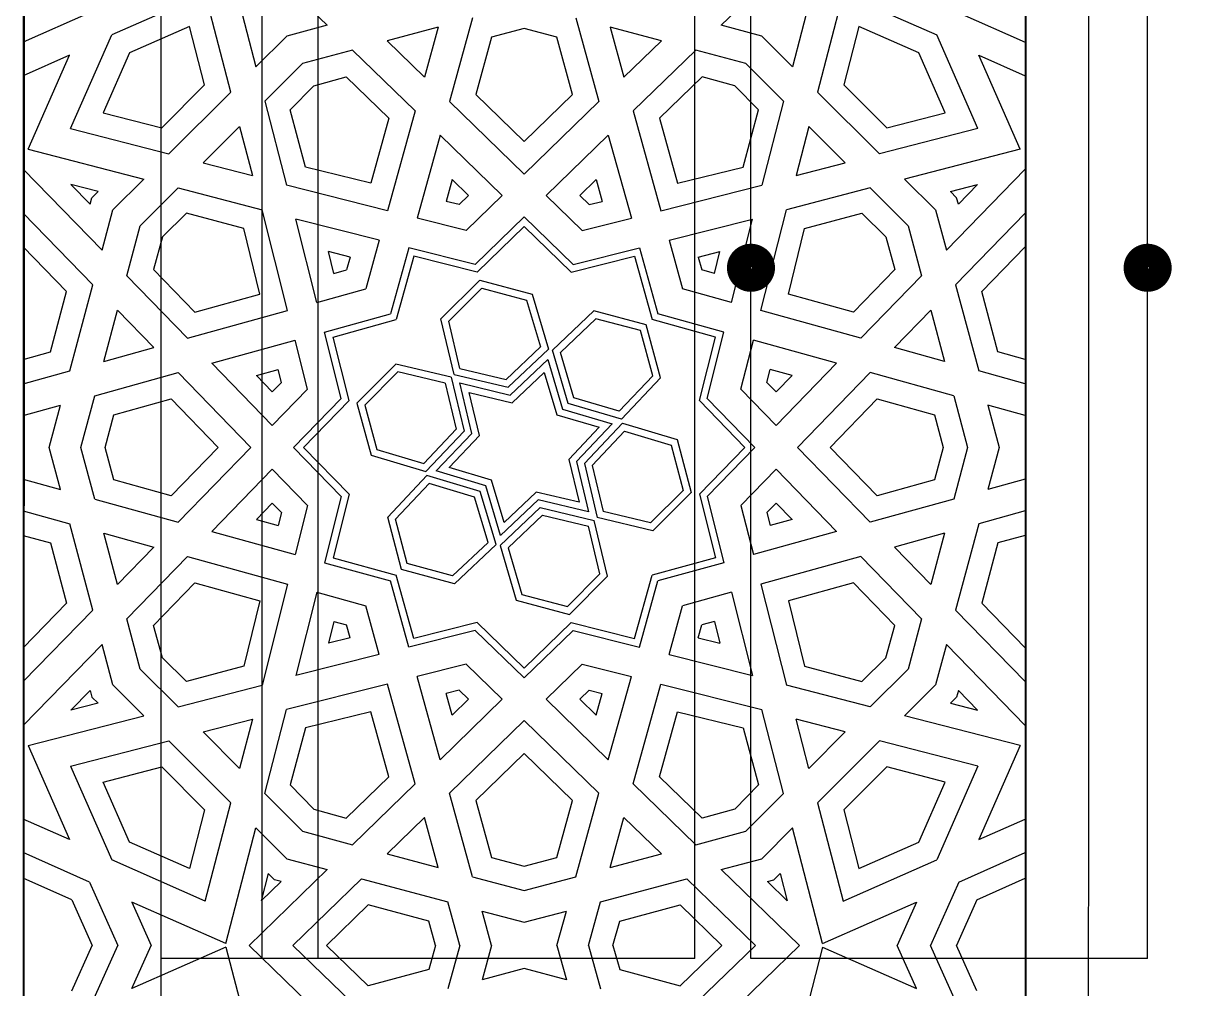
# Model space of a CAD drawing. Header units: inches. Extents: x 13054 to 48691, y 5623 to 20391.
# Drawn here: x 48359.48 to 48368.78, y 18809.09 to 18816.8 of the extents above; entities that cross this region are included whole.
import ezdxf

# ---------------------------------------------------------------- set-up
doc = ezdxf.new("R2010")
doc.units = ezdxf.units.IN
doc.header["$MEASUREMENT"] = 0

msp = doc.modelspace()

# ---------------------------------------------------------------- linework, layer by layer
at = {"transparency": 33554483}
for p, q in [((48359.5098, 18888.5459), (48359.4844, 18793.5329)), ((48361.1023, 18817.3787), (48361.3415, 18816.4551)), ((48361.2872, 18817.3938), (48361.9105, 18816.7881)), ((48365.6817, 18817.3938), (48365.0584, 18816.7881)), ((48365.8666, 18817.3787), (48365.6274, 18816.4551)), ((48367.4844, 18817.3938), (48367.4844, 18809.4402)), ((48367.4844, 18817.3938), (48367.4844, 18809.4402)), ((48360.9379, 18817.0397), (48360.1905, 18816.7109)), ((48361.1411, 18816.2548), (48360.9379, 18817.0397)), ((48366.031, 18817.0397), (48365.8277, 18816.2548)), ((48366.031, 18817.0397), (48366.7784, 18816.7109)), ((48360.0131, 18816.8883), (48359.4844, 18816.6521)), ((48363.072, 18816.8465), (48362.8871, 18816.1793)), ((48363.8969, 18816.8465), (48364.0817, 18816.1793)), ((48366.9558, 18816.8883), (48367.4844, 18816.6521)), ((48360.8114, 18816.7789), (48360.333, 18816.5684)), ((48360.9324, 18816.3116), (48360.8114, 18816.7789)), ((48361.9105, 18816.7881), (48361.588, 18816.7017)), ((48362.7983, 18816.7732), (48362.3889, 18816.6635)), ((48362.7983, 18816.7732), (48362.6876, 18816.3733)), ((48363.4844, 18816.7626), (48363.2243, 18816.6929)), ((48363.7446, 18816.6929), (48363.4844, 18816.7626)), ((48364.5799, 18816.6635), (48364.1705, 18816.7732)), ((48364.1705, 18816.7732), (48364.2813, 18816.3733)), ((48365.3808, 18816.7017), (48365.0584, 18816.7881)), ((48366.1574, 18816.7789), (48366.0364, 18816.3116)), ((48366.6359, 18816.5684), (48366.1574, 18816.7789)), ((48359.8617, 18815.9635), (48360.1905, 18816.7109)), ((48361.588, 18816.7017), (48361.3415, 18816.4551)), ((48362.3889, 18816.6635), (48362.6876, 18816.3733)), ((48363.2243, 18816.6929), (48363.0978, 18816.2365)), ((48363.871, 18816.2365), (48363.7446, 18816.6929)), ((48364.5799, 18816.6635), (48364.2813, 18816.3733)), ((48365.6274, 18816.4551), (48365.3808, 18816.7017)), ((48367.1071, 18815.9635), (48366.7784, 18816.7109)), ((48359.8527, 18816.5493), (48359.4844, 18816.3847)), ((48359.5227, 18815.7991), (48359.8527, 18816.5493)), ((48360.333, 18816.5684), (48360.1225, 18816.09)), ((48362.1143, 18816.5899), (48361.7144, 18816.4828)), ((48362.1143, 18816.5899), (48362.6133, 18816.1051)), ((48364.8545, 18816.5899), (48364.3556, 18816.1051)), ((48365.2545, 18816.4828), (48364.8545, 18816.5899)), ((48366.8463, 18816.09), (48366.6359, 18816.5684)), ((48367.1162, 18816.5493), (48367.4844, 18816.3847)), ((48367.4462, 18815.7991), (48367.1162, 18816.5493)), ((48361.7144, 18816.4828), (48361.4125, 18816.1808)), ((48365.5564, 18816.1808), (48365.2545, 18816.4828)), ((48361.8033, 18816.3051), (48362.0629, 18816.3768)), ((48362.0629, 18816.3768), (48362.4032, 18816.0474)), ((48364.906, 18816.3768), (48364.5656, 18816.0474)), ((48365.1656, 18816.3051), (48364.906, 18816.3768)), ((48360.5898, 18815.969), (48360.9324, 18816.3116)), ((48361.6144, 18816.1131), (48361.8033, 18816.3051)), ((48365.3545, 18816.1131), (48365.1656, 18816.3051)), ((48366.0364, 18816.3116), (48366.3791, 18815.969)), ((48360.6466, 18815.7603), (48361.1411, 18816.2548)), ((48361.4125, 18816.1808), (48361.586, 18815.5106)), ((48362.8871, 18816.1793), (48363.4844, 18815.5989)), ((48363.0978, 18816.2365), (48363.4844, 18815.8608)), ((48363.4844, 18815.8608), (48363.871, 18816.2365)), ((48364.0817, 18816.1793), (48363.4844, 18815.5989)), ((48365.5564, 18816.1808), (48365.3829, 18815.5106)), ((48366.3222, 18815.7603), (48365.8277, 18816.2548)), ((48360.1225, 18816.09), (48360.5898, 18815.969)), ((48361.7367, 18815.6555), (48361.6144, 18816.1131)), ((48362.6133, 18816.1051), (48362.3921, 18815.3069)), ((48364.3556, 18816.1051), (48364.5767, 18815.3069)), ((48365.2322, 18815.6555), (48365.3545, 18816.1131)), ((48366.3791, 18815.969), (48366.8463, 18816.09)), ((48360.9209, 18815.6893), (48361.2121, 18815.9805)), ((48361.2121, 18815.9805), (48361.3139, 18815.5875)), ((48362.4032, 18816.0474), (48362.2604, 18815.5276)), ((48364.5656, 18816.0474), (48364.7085, 18815.5276)), ((48365.7567, 18815.9805), (48365.655, 18815.5875)), ((48366.048, 18815.6893), (48365.7567, 18815.9805)), ((48359.8617, 18815.9635), (48360.6466, 18815.7603)), ((48362.8128, 18815.9111), (48362.6289, 18815.2471)), ((48362.8128, 18815.9111), (48363.3093, 18815.4287)), ((48364.156, 18815.9111), (48363.6596, 18815.4287)), ((48364.156, 18815.9111), (48364.34, 18815.2471)), ((48367.1071, 18815.9635), (48366.3222, 18815.7603)), ((48359.5227, 18815.7991), (48360.4463, 18815.56)), ((48367.4462, 18815.7991), (48366.5225, 18815.56)), ((48359.4844, 18815.6381), (48360.1134, 18814.9909)), ((48360.9209, 18815.6893), (48361.3139, 18815.5875)), ((48362.2604, 18815.5276), (48361.7367, 18815.6555)), ((48364.7085, 18815.5276), (48365.2322, 18815.6555)), ((48365.655, 18815.5875), (48366.048, 18815.6893)), ((48367.4844, 18815.6381), (48366.8555, 18814.9909)), ((48360.0813, 18815.4605), (48359.8643, 18815.5167)), ((48359.8643, 18815.5167), (48360.0175, 18815.359)), ((48360.1998, 18815.3134), (48360.4463, 18815.56)), ((48362.9092, 18815.5556), (48362.8611, 18815.3821)), ((48362.9092, 18815.5556), (48363.0398, 18815.4287)), ((48364.0597, 18815.5556), (48363.929, 18815.4287)), ((48364.0597, 18815.5556), (48364.1077, 18815.3821)), ((48366.5225, 18815.56), (48366.7691, 18815.3134)), ((48366.8876, 18815.4605), (48367.1046, 18815.5167)), ((48367.1046, 18815.5167), (48366.9513, 18815.359)), ((48360.0314, 18815.4106), (48360.0813, 18815.4605)), ((48360.4186, 18815.187), (48360.7206, 18815.489)), ((48360.7206, 18815.489), (48361.3908, 18815.3154)), ((48362.3921, 18815.3069), (48361.586, 18815.5106)), ((48363.0398, 18815.4287), (48362.9649, 18815.3559)), ((48363.3093, 18815.4287), (48363.0206, 18815.1481)), ((48363.6596, 18815.4287), (48363.9483, 18815.1481)), ((48363.929, 18815.4287), (48364.004, 18815.3559)), ((48364.5767, 18815.3069), (48365.3829, 18815.5106)), ((48366.2483, 18815.489), (48365.5781, 18815.3154)), ((48366.2483, 18815.489), (48366.5502, 18815.187)), ((48366.9375, 18815.4106), (48366.8876, 18815.4605)), ((48360.0175, 18815.359), (48360.0314, 18815.4106)), ((48362.9649, 18815.3559), (48362.8611, 18815.3821)), ((48364.004, 18815.3559), (48364.1077, 18815.3821)), ((48366.9513, 18815.359), (48366.9375, 18815.4106)), ((48359.4844, 18815.2878), (48360.0398, 18814.7163)), ((48360.1134, 18814.9909), (48360.1998, 18815.3134)), ((48360.7883, 18815.2871), (48360.5964, 18815.0981)), ((48361.2459, 18815.1647), (48360.7883, 18815.2871)), ((48361.5945, 18814.5093), (48361.3908, 18815.3154)), ((48361.8298, 18814.5745), (48361.6617, 18815.2397)), ((48362.3269, 18815.0716), (48361.6617, 18815.2397)), ((48363.0206, 18815.1481), (48362.6289, 18815.2471)), ((48363.4844, 18815.2585), (48363.093, 18814.878)), ((48363.4844, 18815.2585), (48363.8759, 18814.878)), ((48363.9483, 18815.1481), (48364.34, 18815.2471)), ((48364.6419, 18815.0716), (48365.3071, 18815.2397)), ((48365.139, 18814.5745), (48365.3071, 18815.2397)), ((48365.3744, 18814.5093), (48365.5781, 18815.3154)), ((48365.723, 18815.1647), (48366.1806, 18815.2871)), ((48366.1806, 18815.2871), (48366.3725, 18815.0981)), ((48366.7691, 18815.3134), (48366.8555, 18814.9909)), ((48367.4844, 18815.2878), (48366.9291, 18814.7163)), ((48360.3115, 18814.7871), (48360.4186, 18815.187)), ((48361.3738, 18814.641), (48361.2459, 18815.1647)), ((48363.4844, 18815.1799), (48363.1097, 18814.8157)), ((48363.4844, 18815.1799), (48363.8592, 18814.8157)), ((48365.595, 18814.641), (48365.723, 18815.1647)), ((48366.5502, 18815.187), (48366.6574, 18814.7871)), ((48360.5964, 18815.0981), (48360.5246, 18814.8385)), ((48362.3269, 18815.0716), (48362.2191, 18814.6823)), ((48364.6419, 18815.0716), (48364.7498, 18814.6823)), ((48366.3725, 18815.0981), (48366.4443, 18814.8385)), ((48359.8308, 18814.6619), (48359.4844, 18815.0183)), ((48361.9648, 18814.8067), (48361.9209, 18814.9805)), ((48362.0947, 18814.9366), (48361.9209, 18814.9805)), ((48362.5637, 18815.0118), (48362.4175, 18814.4839)), ((48363.093, 18814.878), (48362.5637, 18815.0118)), ((48363.8759, 18814.878), (48364.4052, 18815.0118)), ((48364.4052, 18815.0118), (48364.5514, 18814.4839)), ((48364.8742, 18814.9366), (48365.0479, 18814.9805)), ((48365.004, 18814.8067), (48365.0479, 18814.9805)), ((48367.1381, 18814.6619), (48367.4844, 18815.0183)), ((48362.0947, 18814.9366), (48362.0665, 18814.8349)), ((48362.6033, 18814.9436), (48362.4632, 18814.4382)), ((48363.1097, 18814.8157), (48362.6033, 18814.9436)), ((48363.8592, 18814.8157), (48364.3656, 18814.9436)), ((48364.3656, 18814.9436), (48364.5056, 18814.4382)), ((48364.8742, 18814.9366), (48364.9024, 18814.8349)), ((48360.3115, 18814.7871), (48360.7963, 18814.2882)), ((48360.5246, 18814.8385), (48360.854, 18814.4982)), ((48361.9648, 18814.8067), (48362.0665, 18814.8349)), ((48365.004, 18814.8067), (48364.9024, 18814.8349)), ((48366.4443, 18814.8385), (48366.1149, 18814.4982)), ((48366.6574, 18814.7871), (48366.1726, 18814.2882)), ((48359.8552, 18814.0274), (48360.0398, 18814.7163)), ((48361.8298, 18814.5745), (48362.2191, 18814.6823)), ((48362.8192, 18814.4427), (48363.1308, 18814.7524)), ((48362.8813, 18814.425), (48363.1474, 18814.6896)), ((48363.1308, 18814.7524), (48363.5473, 18814.6395)), ((48363.1474, 18814.6896), (48363.5022, 18814.5934)), ((48365.139, 18814.5745), (48364.7498, 18814.6823)), ((48366.9291, 18814.7163), (48367.1137, 18814.0274)), ((48359.7016, 18814.1798), (48359.8308, 18814.6619)), ((48360.854, 18814.4982), (48361.3738, 18814.641)), ((48363.5022, 18814.5934), (48363.6137, 18814.2189)), ((48363.5473, 18814.6395), (48363.6776, 18814.2018)), ((48366.1149, 18814.4982), (48365.595, 18814.641)), ((48367.2673, 18814.1798), (48367.1381, 18814.6619)), ((48360.1282, 18814.1031), (48360.2379, 18814.5125)), ((48360.2379, 18814.5125), (48360.5281, 18814.2139)), ((48360.7963, 18814.2882), (48361.5945, 18814.5093)), ((48364.0413, 18814.5072), (48363.7095, 18814.1932)), ((48364.4585, 18814.3967), (48364.0413, 18814.5072)), ((48366.1726, 18814.2882), (48365.3744, 18814.5093)), ((48366.731, 18814.5125), (48366.4408, 18814.2139)), ((48366.731, 18814.5125), (48366.8407, 18814.1031)), ((48361.8897, 18814.3377), (48362.4175, 18814.4839)), ((48361.9578, 18814.2981), (48362.4632, 18814.4382)), ((48362.9248, 18814), (48362.8192, 18814.4427)), ((48362.9715, 18814.0468), (48362.8813, 18814.425)), ((48364.0572, 18814.4447), (48363.7734, 18814.1761)), ((48364.4126, 18814.3506), (48364.0572, 18814.4447)), ((48365.0111, 18814.2981), (48364.5056, 18814.4382)), ((48365.0792, 18814.3377), (48364.5514, 18814.4839)), ((48362.0234, 18813.8085), (48361.8897, 18814.3377)), ((48364.5108, 18813.9884), (48364.4126, 18814.3506)), ((48364.5734, 18813.9726), (48364.4585, 18814.3967)), ((48364.9455, 18813.8085), (48365.0792, 18814.3377)), ((48360.1282, 18814.1031), (48360.5281, 18814.2139)), ((48360.9903, 18814.0886), (48361.6543, 18814.2725)), ((48361.7533, 18813.8808), (48361.6543, 18814.2725)), ((48362.0857, 18813.7918), (48361.9578, 18814.2981)), ((48363.3392, 18813.9591), (48363.6137, 18814.2189)), ((48364.8831, 18813.7918), (48365.0111, 18814.2981)), ((48365.2156, 18813.8808), (48365.3145, 18814.2725)), ((48365.9786, 18814.0886), (48365.3145, 18814.2725)), ((48366.8407, 18814.1031), (48366.4408, 18814.2139)), ((48359.4844, 18814.1196), (48359.7016, 18814.1798)), ((48363.3558, 18813.8972), (48363.6776, 18814.2018)), ((48363.3723, 18813.8353), (48363.6727, 18814.1196)), ((48363.6727, 18814.1196), (48363.7907, 18813.7232)), ((48363.836, 18813.7685), (48363.7095, 18814.1932)), ((48363.8813, 18813.8138), (48363.7734, 18814.1761)), ((48367.4844, 18814.1196), (48367.2673, 18814.1798)), ((48359.4844, 18813.9247), (48359.8552, 18814.0274)), ((48360.9903, 18814.0886), (48361.4727, 18813.5921)), ((48361.3458, 18813.9922), (48361.5193, 18814.0403)), ((48361.5455, 18813.9365), (48361.5193, 18814.0403)), ((48362.4588, 18814.0823), (48362.149, 18813.7707)), ((48362.9014, 18813.9767), (48362.4588, 18814.0823)), ((48362.9715, 18814.0468), (48363.3392, 18813.9591)), ((48365.4233, 18813.9365), (48365.4495, 18814.0403)), ((48365.6231, 18813.9922), (48365.4495, 18814.0403)), ((48365.9786, 18814.0886), (48365.4961, 18813.5921)), ((48367.4844, 18813.9247), (48367.1137, 18814.0274)), ((48360.0549, 18813.8294), (48360.7221, 18814.0143)), ((48360.7221, 18814.0143), (48361.3025, 18813.417)), ((48361.3458, 18813.9922), (48361.4727, 18813.8616)), ((48361.4727, 18813.8616), (48361.5455, 18813.9365)), ((48362.4764, 18814.0201), (48362.2119, 18813.754)), ((48362.8546, 18813.9299), (48362.4764, 18814.0201)), ((48362.9014, 18813.9767), (48363.0042, 18813.5457)), ((48362.9248, 18814), (48363.3558, 18813.8972)), ((48363.3889, 18813.7735), (48363.6448, 18814.0156)), ((48363.6448, 18814.0156), (48363.7454, 18813.6779)), ((48364.2435, 18813.706), (48364.5108, 18813.9884)), ((48364.2607, 18813.6421), (48364.5734, 18813.9726)), ((48365.4961, 18813.8616), (48365.4233, 18813.9365)), ((48365.6231, 18813.9922), (48365.4961, 18813.8616)), ((48366.2468, 18814.0143), (48365.6663, 18813.417)), ((48366.914, 18813.8294), (48366.2468, 18814.0143)), ((48361.4727, 18813.5921), (48361.7533, 18813.8808)), ((48362.8546, 18813.9299), (48362.9423, 18813.5622)), ((48362.9701, 18813.9313), (48363.3723, 18813.8353)), ((48363.0661, 18813.5291), (48362.9701, 18813.9313)), ((48363.0462, 18813.8552), (48363.3889, 18813.7735)), ((48363.128, 18813.5125), (48363.0462, 18813.8552)), ((48365.4961, 18813.5921), (48365.2156, 18813.8808)), ((48359.4844, 18813.6714), (48359.7819, 18813.7538)), ((48359.6916, 18813.417), (48359.7819, 18813.7538)), ((48359.9444, 18813.417), (48360.0549, 18813.8294)), ((48360.2085, 18813.6771), (48360.665, 18813.8036)), ((48360.665, 18813.8036), (48361.0407, 18813.417)), ((48361.6429, 18813.417), (48362.0234, 18813.8085)), ((48361.7215, 18813.417), (48362.0857, 18813.7918)), ((48362.149, 18813.7707), (48362.2619, 18813.3542)), ((48362.2119, 18813.754), (48362.308, 18813.3992)), ((48364.2607, 18813.6421), (48363.836, 18813.7685)), ((48364.2435, 18813.706), (48363.8813, 18813.8138)), ((48365.2474, 18813.417), (48364.8831, 18813.7918)), ((48365.3259, 18813.417), (48364.9455, 18813.8085)), ((48365.9282, 18813.417), (48366.3039, 18813.8036)), ((48366.3039, 18813.8036), (48366.7604, 18813.6771)), ((48366.914, 18813.8294), (48367.0245, 18813.417)), ((48367.187, 18813.7538), (48367.2773, 18813.417)), ((48367.4844, 18813.6714), (48367.187, 18813.7538)), ((48360.1388, 18813.417), (48360.2085, 18813.6771)), ((48363.7454, 18813.6779), (48364.0831, 18813.5774)), ((48363.7907, 18813.7232), (48364.187, 18813.6052)), ((48366.7604, 18813.6771), (48366.8301, 18813.417)), ((48362.9423, 18813.5622), (48362.6825, 18813.2877)), ((48364.0831, 18813.5774), (48363.8409, 18813.3215)), ((48364.187, 18813.6052), (48363.9028, 18813.3049)), ((48364.2692, 18813.6101), (48363.9647, 18813.2883)), ((48364.2692, 18813.6101), (48364.7053, 18813.4803)), ((48363.0042, 18813.5457), (48362.6996, 18813.2238)), ((48362.7819, 18813.2287), (48363.0661, 18813.5291)), ((48362.8858, 18813.2566), (48363.128, 18813.5125)), ((48364.2863, 18813.5463), (48364.0265, 18813.2717)), ((48364.2863, 18813.5463), (48364.659, 18813.4353)), ((48364.7053, 18813.4803), (48364.8178, 18813.0555)), ((48359.7819, 18813.0802), (48359.6916, 18813.417)), ((48360.0549, 18813.0045), (48359.9444, 18813.417)), ((48360.2085, 18813.1568), (48360.1388, 18813.417)), ((48361.0407, 18813.417), (48360.665, 18813.0304)), ((48360.7221, 18812.8197), (48361.3025, 18813.417)), ((48361.6429, 18813.417), (48362.0234, 18813.0255)), ((48361.7215, 18813.417), (48362.0857, 18813.0422)), ((48362.308, 18813.3992), (48362.6825, 18813.2877)), ((48364.659, 18813.4353), (48364.755, 18813.0726)), ((48365.2474, 18813.417), (48364.8831, 18813.0422)), ((48365.3259, 18813.417), (48364.9455, 18813.0255)), ((48366.2468, 18812.8197), (48365.6663, 18813.417)), ((48366.3039, 18813.0304), (48365.9282, 18813.417)), ((48366.8301, 18813.417), (48366.7604, 18813.1568)), ((48367.0245, 18813.417), (48366.914, 18813.0045)), ((48367.2773, 18813.417), (48367.187, 18813.0802)), ((48362.2619, 18813.3542), (48362.6996, 18813.2238)), ((48363.8409, 18813.3215), (48363.9227, 18812.9787)), ((48363.9028, 18813.3049), (48363.9988, 18812.9027)), ((48363.9647, 18813.2883), (48364.0675, 18812.8573)), ((48360.9903, 18812.7454), (48361.4727, 18813.2418)), ((48361.4727, 18813.2418), (48361.7533, 18812.9531)), ((48362.3943, 18812.8601), (48362.7082, 18813.1919)), ((48363.1329, 18813.0654), (48362.7082, 18813.1919)), ((48363.1782, 18813.1107), (48362.7819, 18813.2287)), ((48363.2235, 18813.156), (48362.8858, 18813.2566)), ((48364.0265, 18813.2717), (48364.1143, 18812.9041)), ((48365.4961, 18813.2418), (48365.2156, 18812.9531)), ((48365.9786, 18812.7454), (48365.4961, 18813.2418)), ((48359.4844, 18813.1626), (48359.7819, 18813.0802)), ((48360.665, 18813.0304), (48360.2085, 18813.1568)), ((48362.4567, 18812.8442), (48362.7253, 18813.128)), ((48363.0876, 18813.0201), (48362.7253, 18813.128)), ((48363.2962, 18812.7144), (48363.1782, 18813.1107)), ((48363.324, 18812.8183), (48363.2235, 18813.156)), ((48366.7604, 18813.1568), (48366.3039, 18813.0304)), ((48367.4844, 18813.1626), (48367.187, 18813.0802)), ((48360.0549, 18813.0045), (48360.7221, 18812.8197)), ((48362.0234, 18813.0255), (48361.8897, 18812.4962)), ((48362.0857, 18813.0422), (48361.9578, 18812.5358)), ((48363.1954, 18812.6579), (48363.0876, 18813.0201)), ((48363.2593, 18812.6407), (48363.1329, 18813.0654)), ((48363.58, 18813.0605), (48363.324, 18812.8183)), ((48363.9227, 18812.9787), (48363.58, 18813.0605)), ((48364.755, 18813.0726), (48364.4943, 18812.8134)), ((48364.8178, 18813.0555), (48364.5118, 18812.7513)), ((48364.8831, 18813.0422), (48365.0111, 18812.5358)), ((48364.9455, 18813.0255), (48365.0792, 18812.4962)), ((48366.914, 18813.0045), (48366.2468, 18812.8197)), ((48361.3458, 18812.8418), (48361.4727, 18812.9724)), ((48361.4727, 18812.9724), (48361.5455, 18812.8975)), ((48361.7533, 18812.9531), (48361.6543, 18812.5614)), ((48363.2913, 18812.6322), (48363.6131, 18812.9367)), ((48363.5965, 18812.9986), (48363.2962, 18812.7144)), ((48363.9988, 18812.9027), (48363.5965, 18812.9986)), ((48363.6131, 18812.9367), (48364.0441, 18812.8339)), ((48365.2156, 18812.9531), (48365.3145, 18812.5614)), ((48365.4961, 18812.9724), (48365.4233, 18812.8975)), ((48365.6231, 18812.8418), (48365.4961, 18812.9724)), ((48359.4844, 18812.9092), (48359.8552, 18812.8065)), ((48361.3458, 18812.8418), (48361.5193, 18812.7937)), ((48361.5455, 18812.8975), (48361.5193, 18812.7937)), ((48362.5047, 18812.4429), (48362.3943, 18812.8601)), ((48362.5509, 18812.4888), (48362.4567, 18812.8442)), ((48363.3551, 18812.6151), (48363.6297, 18812.8749)), ((48363.6297, 18812.8749), (48363.9974, 18812.7872)), ((48364.1501, 18812.3896), (48364.0441, 18812.8339)), ((48364.5118, 18812.7513), (48364.0675, 18812.8573)), ((48364.4943, 18812.8134), (48364.1143, 18812.9041)), ((48365.4233, 18812.8975), (48365.4495, 18812.7937)), ((48365.6231, 18812.8418), (48365.4495, 18812.7937)), ((48367.4844, 18812.9092), (48367.1137, 18812.8065)), ((48360.0398, 18812.1176), (48359.8552, 18812.8065)), ((48360.2379, 18812.3215), (48360.1282, 18812.7309)), ((48360.1282, 18812.7309), (48360.5281, 18812.6201)), ((48360.9903, 18812.7454), (48361.6543, 18812.5614)), ((48364.088, 18812.4071), (48363.9974, 18812.7872)), ((48365.9786, 18812.7454), (48365.3145, 18812.5614)), ((48366.8407, 18812.7309), (48366.4408, 18812.6201)), ((48366.8407, 18812.7309), (48366.731, 18812.3215)), ((48367.1137, 18812.8065), (48366.9291, 18812.1176)), ((48359.4844, 18812.7144), (48359.7016, 18812.6542)), ((48359.7016, 18812.6542), (48359.8308, 18812.172)), ((48363.1954, 18812.6579), (48362.913, 18812.3906)), ((48363.2593, 18812.6407), (48362.9288, 18812.328)), ((48363.2913, 18812.6322), (48363.4211, 18812.1961)), ((48367.2673, 18812.6542), (48367.1381, 18812.172)), ((48367.4844, 18812.7144), (48367.2673, 18812.6542)), ((48360.2379, 18812.3215), (48360.5281, 18812.6201)), ((48360.3115, 18812.0469), (48360.7963, 18812.5458)), ((48360.7963, 18812.5458), (48361.5945, 18812.3247)), ((48363.3551, 18812.6151), (48363.4661, 18812.2424)), ((48366.1726, 18812.5458), (48365.3744, 18812.3247)), ((48366.6574, 18812.0469), (48366.1726, 18812.5458)), ((48366.731, 18812.3215), (48366.4408, 18812.6201)), ((48361.8897, 18812.4962), (48362.4175, 18812.35)), ((48361.9578, 18812.5358), (48362.4632, 18812.3958)), ((48362.913, 18812.3906), (48362.5509, 18812.4888)), ((48365.0111, 18812.5358), (48364.5056, 18812.3958)), ((48365.0792, 18812.4962), (48364.5514, 18812.35)), ((48362.6033, 18811.8903), (48362.4632, 18812.3958)), ((48362.9288, 18812.328), (48362.5047, 18812.4429)), ((48363.8289, 18812.1464), (48364.088, 18812.4071)), ((48363.8459, 18812.0836), (48364.1501, 18812.3896)), ((48364.3656, 18811.8903), (48364.5056, 18812.3958)), ((48360.5246, 18811.9954), (48360.854, 18812.3358)), ((48360.854, 18812.3358), (48361.3738, 18812.1929)), ((48361.5945, 18812.3247), (48361.3908, 18811.5185)), ((48361.8298, 18812.2595), (48361.6617, 18811.5943)), ((48361.8298, 18812.2595), (48362.2191, 18812.1516)), ((48362.5637, 18811.8222), (48362.4175, 18812.35)), ((48364.4052, 18811.8222), (48364.5514, 18812.35)), ((48365.139, 18812.2595), (48364.7498, 18812.1516)), ((48365.139, 18812.2595), (48365.3071, 18811.5943)), ((48365.3744, 18812.3247), (48365.5781, 18811.5185)), ((48366.1149, 18812.3358), (48365.595, 18812.1929)), ((48366.4443, 18811.9954), (48366.1149, 18812.3358)), ((48359.8308, 18812.172), (48359.4844, 18811.8156)), ((48361.3738, 18812.1929), (48361.2459, 18811.6692)), ((48363.4211, 18812.1961), (48363.8459, 18812.0836)), ((48363.4661, 18812.2424), (48363.8289, 18812.1464)), ((48365.595, 18812.1929), (48365.723, 18811.6692)), ((48367.1381, 18812.172), (48367.4844, 18811.8156)), ((48359.4844, 18811.5462), (48360.0398, 18812.1176)), ((48362.3269, 18811.7624), (48362.2191, 18812.1516)), ((48364.6419, 18811.7624), (48364.7498, 18812.1516)), ((48367.4844, 18811.5462), (48366.9291, 18812.1176)), ((48360.4186, 18811.6469), (48360.3115, 18812.0469)), ((48360.5964, 18811.7358), (48360.5246, 18811.9954)), ((48361.9648, 18812.0272), (48361.9209, 18811.8535)), ((48361.9648, 18812.0272), (48362.0665, 18811.999)), ((48362.0947, 18811.8974), (48362.0665, 18811.999)), ((48363.1097, 18812.0183), (48362.6033, 18811.8903)), ((48363.4844, 18811.654), (48363.1097, 18812.0183)), ((48363.4844, 18811.654), (48363.8592, 18812.0183)), ((48363.8592, 18812.0183), (48364.3656, 18811.8903)), ((48364.8742, 18811.8974), (48364.9024, 18811.999)), ((48365.004, 18812.0272), (48364.9024, 18811.999)), ((48365.004, 18812.0272), (48365.0479, 18811.8535)), ((48366.3725, 18811.7358), (48366.4443, 18811.9954)), ((48366.6574, 18812.0469), (48366.5502, 18811.6469)), ((48362.0947, 18811.8974), (48361.9209, 18811.8535)), ((48363.093, 18811.9559), (48362.5637, 18811.8222)), ((48363.4844, 18811.5755), (48363.093, 18811.9559)), ((48363.4844, 18811.5755), (48363.8759, 18811.9559)), ((48363.8759, 18811.9559), (48364.4052, 18811.8222)), ((48364.8742, 18811.8974), (48365.0479, 18811.8535)), ((48359.4844, 18811.1959), (48360.1134, 18811.843)), ((48360.1998, 18811.5206), (48360.1134, 18811.843)), ((48366.8555, 18811.843), (48366.7691, 18811.5206)), ((48367.4844, 18811.1959), (48366.8555, 18811.843)), ((48360.7883, 18811.5469), (48360.5964, 18811.7358)), ((48362.3269, 18811.7624), (48361.6617, 18811.5943)), ((48364.6419, 18811.7624), (48365.3071, 18811.5943)), ((48366.1806, 18811.5469), (48366.3725, 18811.7358)), ((48360.7206, 18811.345), (48360.4186, 18811.6469)), ((48361.2459, 18811.6692), (48360.7883, 18811.5469)), ((48363.0206, 18811.6858), (48362.6289, 18811.5869)), ((48363.3093, 18811.4053), (48363.0206, 18811.6858)), ((48363.6596, 18811.4053), (48363.9483, 18811.6858)), ((48363.9483, 18811.6858), (48364.34, 18811.5869)), ((48365.723, 18811.6692), (48366.1806, 18811.5469)), ((48366.5502, 18811.6469), (48366.2483, 18811.345)), ((48360.4463, 18811.274), (48360.1998, 18811.5206)), ((48360.7206, 18811.345), (48361.3908, 18811.5185)), ((48362.3921, 18811.527), (48361.586, 18811.3233)), ((48362.6133, 18810.7289), (48362.3921, 18811.527)), ((48362.8128, 18810.9228), (48362.6289, 18811.5869)), ((48364.156, 18810.9228), (48364.34, 18811.5869)), ((48364.3556, 18810.7289), (48364.5767, 18811.527)), ((48364.5767, 18811.527), (48365.3829, 18811.3233)), ((48366.2483, 18811.345), (48365.5781, 18811.5185)), ((48366.7691, 18811.5206), (48366.5225, 18811.274)), ((48359.8643, 18811.3173), (48360.0175, 18811.475)), ((48360.0175, 18811.475), (48360.0314, 18811.4234)), ((48360.0314, 18811.4234), (48360.0813, 18811.3735)), ((48362.9649, 18811.4781), (48362.8611, 18811.4519)), ((48362.9092, 18811.2783), (48362.8611, 18811.4519)), ((48363.0398, 18811.4053), (48362.9649, 18811.4781)), ((48363.929, 18811.4053), (48364.004, 18811.4781)), ((48364.004, 18811.4781), (48364.1077, 18811.4519)), ((48364.0597, 18811.2783), (48364.1077, 18811.4519)), ((48366.9375, 18811.4234), (48366.8876, 18811.3735)), ((48366.9513, 18811.475), (48366.9375, 18811.4234)), ((48367.1046, 18811.3173), (48366.9513, 18811.475)), ((48360.0813, 18811.3735), (48359.8643, 18811.3173)), ((48362.8128, 18810.9228), (48363.3093, 18811.4053)), ((48362.9092, 18811.2783), (48363.0398, 18811.4053)), ((48364.156, 18810.9228), (48363.6596, 18811.4053)), ((48364.0597, 18811.2783), (48363.929, 18811.4053)), ((48366.8876, 18811.3735), (48367.1046, 18811.3173)), ((48359.5227, 18811.0349), (48360.4463, 18811.274)), ((48360.9209, 18811.1447), (48361.3139, 18811.2464)), ((48361.3139, 18811.2464), (48361.2121, 18810.8534)), ((48361.4125, 18810.6531), (48361.586, 18811.3233)), ((48362.2604, 18811.3064), (48361.7367, 18811.1784)), ((48362.4032, 18810.7866), (48362.2604, 18811.3064)), ((48364.5656, 18810.7866), (48364.7085, 18811.3064)), ((48364.7085, 18811.3064), (48365.2322, 18811.1784)), ((48365.5564, 18810.6531), (48365.3829, 18811.3233)), ((48365.7567, 18810.8534), (48365.655, 18811.2464)), ((48366.048, 18811.1447), (48365.655, 18811.2464)), ((48367.4462, 18811.0349), (48366.5225, 18811.274)), ((48361.2121, 18810.8534), (48360.9209, 18811.1447)), ((48361.7367, 18811.1784), (48361.6144, 18810.7208)), ((48362.8871, 18810.6546), (48363.4844, 18811.2351)), ((48364.0817, 18810.6546), (48363.4844, 18811.2351)), ((48365.2322, 18811.1784), (48365.3545, 18810.7208)), ((48366.048, 18811.1447), (48365.7567, 18810.8534)), ((48359.8617, 18810.8705), (48360.6466, 18811.0737)), ((48361.1411, 18810.5792), (48360.6466, 18811.0737)), ((48366.3222, 18811.0737), (48365.8277, 18810.5792)), ((48367.1071, 18810.8705), (48366.3222, 18811.0737)), ((48359.5227, 18811.0349), (48359.8527, 18810.2847)), ((48363.4844, 18810.9732), (48363.0978, 18810.5975)), ((48363.871, 18810.5975), (48363.4844, 18810.9732)), ((48367.4462, 18811.0349), (48367.1162, 18810.2847)), ((48359.8617, 18810.8705), (48360.1905, 18810.1231)), ((48360.1225, 18810.744), (48360.5898, 18810.865)), ((48360.5898, 18810.865), (48360.9324, 18810.5223)), ((48366.3791, 18810.865), (48366.0364, 18810.5223)), ((48366.8463, 18810.744), (48366.3791, 18810.865)), ((48367.1071, 18810.8705), (48366.7784, 18810.1231)), ((48362.0629, 18810.4571), (48362.4032, 18810.7866)), ((48364.906, 18810.4571), (48364.5656, 18810.7866)), ((48360.333, 18810.2655), (48360.1225, 18810.744)), ((48361.6144, 18810.7208), (48361.8033, 18810.5289)), ((48362.1143, 18810.244), (48362.6133, 18810.7289)), ((48364.8545, 18810.244), (48364.3556, 18810.7289)), ((48365.3545, 18810.7208), (48365.1656, 18810.5289)), ((48366.6359, 18810.2655), (48366.8463, 18810.744)), ((48361.4125, 18810.6531), (48361.7144, 18810.3512)), ((48363.072, 18809.9874), (48362.8871, 18810.6546)), ((48363.0978, 18810.5975), (48363.2243, 18810.141)), ((48363.7446, 18810.141), (48363.871, 18810.5975)), ((48363.8969, 18809.9874), (48364.0817, 18810.6546)), ((48365.2545, 18810.3512), (48365.5564, 18810.6531)), ((48360.9324, 18810.5223), (48360.8114, 18810.0551)), ((48360.9379, 18809.7943), (48361.1411, 18810.5792)), ((48361.8033, 18810.5289), (48362.0629, 18810.4571)), ((48365.1656, 18810.5289), (48364.906, 18810.4571)), ((48365.8277, 18810.5792), (48366.031, 18809.7943)), ((48366.0364, 18810.5223), (48366.1574, 18810.0551)), ((48359.8527, 18810.2847), (48359.4844, 18810.4492)), ((48362.3889, 18810.1704), (48362.6876, 18810.4606)), ((48362.7983, 18810.0607), (48362.6876, 18810.4606)), ((48364.1705, 18810.0607), (48364.2813, 18810.4606)), ((48364.5799, 18810.1704), (48364.2813, 18810.4606)), ((48367.1162, 18810.2847), (48367.4844, 18810.4492)), ((48361.1023, 18809.4552), (48361.3415, 18810.3789)), ((48361.3415, 18810.3789), (48361.588, 18810.1323)), ((48361.7144, 18810.3512), (48362.1143, 18810.244)), ((48364.8545, 18810.244), (48365.2545, 18810.3512)), ((48365.3808, 18810.1323), (48365.6274, 18810.3789)), ((48365.8666, 18809.4552), (48365.6274, 18810.3789)), ((48360.8114, 18810.0551), (48360.333, 18810.2655)), ((48366.1574, 18810.0551), (48366.6359, 18810.2655)), ((48360.0131, 18809.9456), (48359.4844, 18810.1818)), ((48360.9379, 18809.7943), (48360.1905, 18810.1231)), ((48361.588, 18810.1323), (48361.9105, 18810.0459)), ((48362.3889, 18810.1704), (48362.7983, 18810.0607)), ((48363.2243, 18810.141), (48363.4844, 18810.0713)), ((48363.4844, 18810.0713), (48363.7446, 18810.141)), ((48364.1705, 18810.0607), (48364.5799, 18810.1704)), ((48365.0584, 18810.0459), (48365.3808, 18810.1323)), ((48366.031, 18809.7943), (48366.7784, 18810.1231)), ((48366.9558, 18809.9456), (48367.4844, 18810.1818)), ((48361.2872, 18809.4402), (48361.9105, 18810.0459)), ((48365.6817, 18809.4402), (48365.0584, 18810.0459)), ((48359.8709, 18809.8035), (48359.4844, 18809.9761)), ((48360.0131, 18809.9456), (48360.2389, 18809.4402)), ((48361.4409, 18810.0138), (48361.3847, 18809.7968)), ((48361.3847, 18809.7968), (48361.5424, 18809.9501)), ((48361.4908, 18809.9639), (48361.4409, 18810.0138)), ((48361.5424, 18809.9501), (48361.4908, 18809.9639)), ((48361.6375, 18809.4402), (48362.1851, 18809.9723)), ((48362.1851, 18809.9723), (48362.874, 18809.7877)), ((48363.072, 18809.9874), (48363.4844, 18809.8769)), ((48363.4844, 18809.8769), (48363.8969, 18809.9874)), ((48364.0949, 18809.7877), (48364.7838, 18809.9723)), ((48365.3314, 18809.4402), (48364.7838, 18809.9723)), ((48365.4264, 18809.9501), (48365.4781, 18809.9639)), ((48365.5841, 18809.7968), (48365.4264, 18809.9501)), ((48365.4781, 18809.9639), (48365.5279, 18810.0138)), ((48365.5279, 18810.0138), (48365.5841, 18809.7968)), ((48366.9558, 18809.9456), (48366.7299, 18809.4402)), ((48367.098, 18809.8035), (48367.4844, 18809.9761)), ((48359.8709, 18809.8035), (48360.0332, 18809.4402)), ((48360.3521, 18809.7853), (48360.5063, 18809.4402)), ((48361.1023, 18809.4552), (48360.3521, 18809.7853)), ((48362.2395, 18809.7633), (48361.9069, 18809.4402)), ((48362.7217, 18809.6341), (48362.2395, 18809.7633)), ((48362.9703, 18809.4402), (48362.874, 18809.7877)), ((48363.9986, 18809.4402), (48364.0949, 18809.7877)), ((48364.2472, 18809.6341), (48364.7294, 18809.7633)), ((48364.7294, 18809.7633), (48365.0619, 18809.4402)), ((48365.8666, 18809.4552), (48366.6167, 18809.7853)), ((48366.6167, 18809.7853), (48366.4625, 18809.4402)), ((48367.098, 18809.8035), (48366.9356, 18809.4402)), ((48363.1476, 18809.7144), (48363.4844, 18809.6242)), ((48363.2236, 18809.4402), (48363.1476, 18809.7144)), ((48363.4844, 18809.6242), (48363.8213, 18809.7144)), ((48363.7453, 18809.4402), (48363.8213, 18809.7144)), ((48362.7754, 18809.4402), (48362.7217, 18809.6341)), ((48364.1935, 18809.4402), (48364.2472, 18809.6341)), ((48359.8709, 18809.0769), (48360.0332, 18809.4402)), ((48360.0131, 18808.9347), (48360.2389, 18809.4402)), ((48360.3521, 18809.0951), (48360.5063, 18809.4402)), ((48361.1023, 18809.4251), (48360.3521, 18809.0951)), ((48361.1023, 18809.4251), (48361.3415, 18808.5014)), ((48361.2872, 18809.4402), (48361.9105, 18808.8344)), ((48361.6375, 18809.4402), (48362.1851, 18808.908)), ((48362.2395, 18809.117), (48361.9069, 18809.4402)), ((48362.7754, 18809.4402), (48362.7217, 18809.2462)), ((48362.9703, 18809.4402), (48362.874, 18809.0926)), ((48363.2236, 18809.4402), (48363.1476, 18809.1659)), ((48363.7453, 18809.4402), (48363.8213, 18809.1659)), ((48363.9986, 18809.4402), (48364.0949, 18809.0926)), ((48364.1935, 18809.4402), (48364.2472, 18809.2462)), ((48364.7294, 18809.117), (48365.0619, 18809.4402)), ((48365.3314, 18809.4402), (48364.7838, 18808.908)), ((48365.6817, 18809.4402), (48365.0584, 18808.8344)), ((48365.8666, 18809.4251), (48365.6274, 18808.5014)), ((48365.8666, 18809.4251), (48366.6167, 18809.0951)), ((48366.6167, 18809.0951), (48366.4625, 18809.4402)), ((48366.9558, 18808.9347), (48366.7299, 18809.4402)), ((48367.098, 18809.0769), (48366.9356, 18809.4402)), ((48367.4844, 18809.4402), (48367.4844, 18801.4865)), ((48367.4844, 18809.4402), (48367.4844, 18801.4865)), ((48362.7217, 18809.2462), (48362.2395, 18809.117)), ((48363.4844, 18809.2562), (48363.1476, 18809.1659)), ((48363.8213, 18809.1659), (48363.4844, 18809.2562)), ((48364.2472, 18809.2462), (48364.7294, 18809.117))]:
    msp.add_line(p, q, dxfattribs=at)
at = {"ltscale": 5}
for p, q in [((48360.5861, 18803.129), (48360.5861, 18841.5381)), ((48368.4629, 18809.3362), (48368.4629, 18835.1579)), ((48361.3918, 18809.3362), (48361.3918, 18834.7081)), ((48361.8397, 18809.3362), (48361.8397, 18834.7207)), ((48365.2953, 18809.3362), (48365.2953, 18821.0459)), ((48364.8474, 18809.3362), (48364.8474, 18820.9962)), ((48364.8474, 18809.3362), (48360.5861, 18809.3362)), ((48368.4629, 18809.3362), (48365.2953, 18809.3362))]:
    msp.add_line(p, q, dxfattribs=at)
at = {"transparency": 33554483}
for points in [[(48359.5098, 18888.5459), (48359.4844, 18881.023), (48359.4844, 18873.0693), (48359.4844, 18865.1157), (48359.4844, 18857.162), (48359.4844, 18849.2084), (48359.4844, 18841.2547), (48359.4844, 18833.3011), (48359.4844, 18825.3474), (48359.4844, 18817.3938), (48359.4844, 18809.4402), (48359.4844, 18801.4865), (48359.4844, 18793.5329)], [(48443.3857, 18880.5236), (48367.5076, 18880.5438), (48367.4844, 18793.5307)], [(48445.9236, 18793.5099), (48445.9466, 18880.0229), (48368.0075, 18880.0436), (48367.9844, 18793.5306)]]:
    msp.add_lwpolyline(points, dxfattribs=at)
at = {"ltscale": 5, "const_width": 0.184}
for points in [[(48365.1953, 18814.8514, 1), (48365.3953, 18814.8514, 1)], [(48368.3629, 18814.8514, 1), (48368.5629, 18814.8514, 1)]]:
    msp.add_lwpolyline(points, format="xyb", close=True, dxfattribs=at)

doc.saveas('drawing.dxf')
